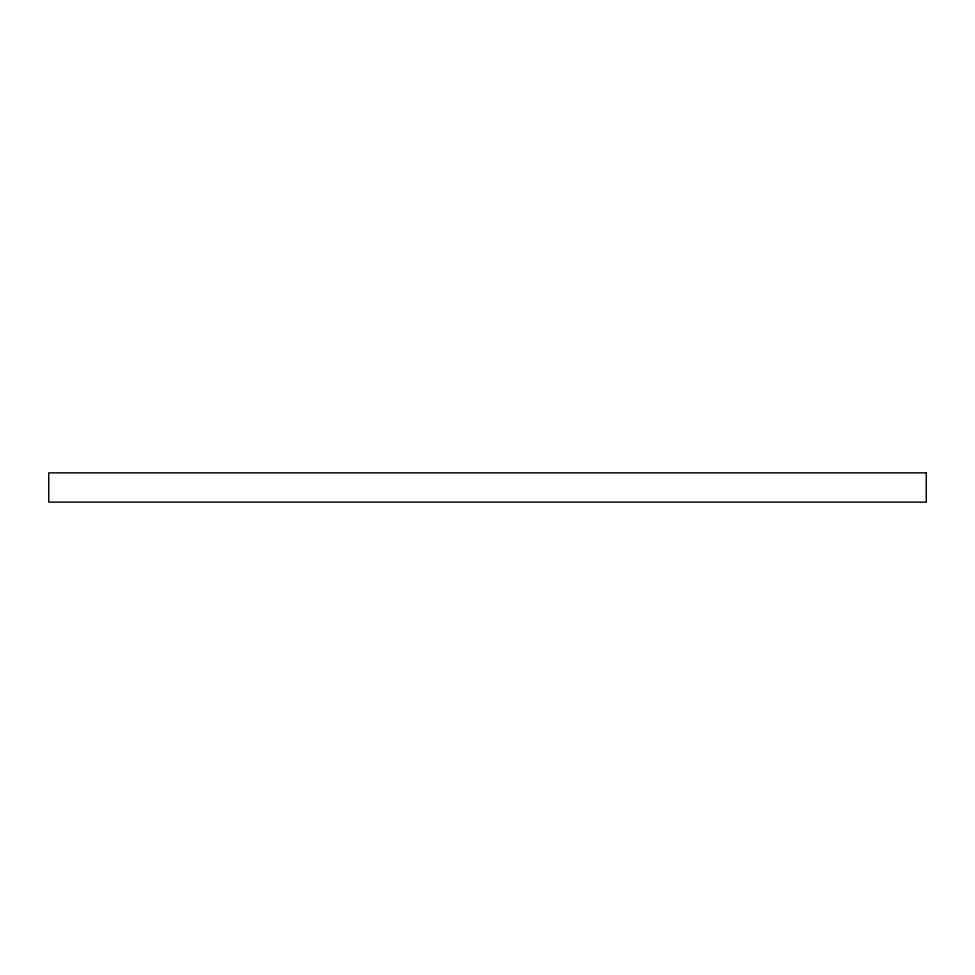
<?xml version="1.0" encoding="UTF-8"?>
<svg xmlns="http://www.w3.org/2000/svg" width="975" height="975" viewBox="0 0 975 975"><rect width="100%" height="100%" fill="white"/><g stroke="black" fill="none" stroke-linecap="round" stroke-linejoin="round"><path stroke-width="1.46" d="M926.25 472.875L48.75 472.875L48.75 502.125L926.25 502.125L926.25 472.875"/></g></svg>
